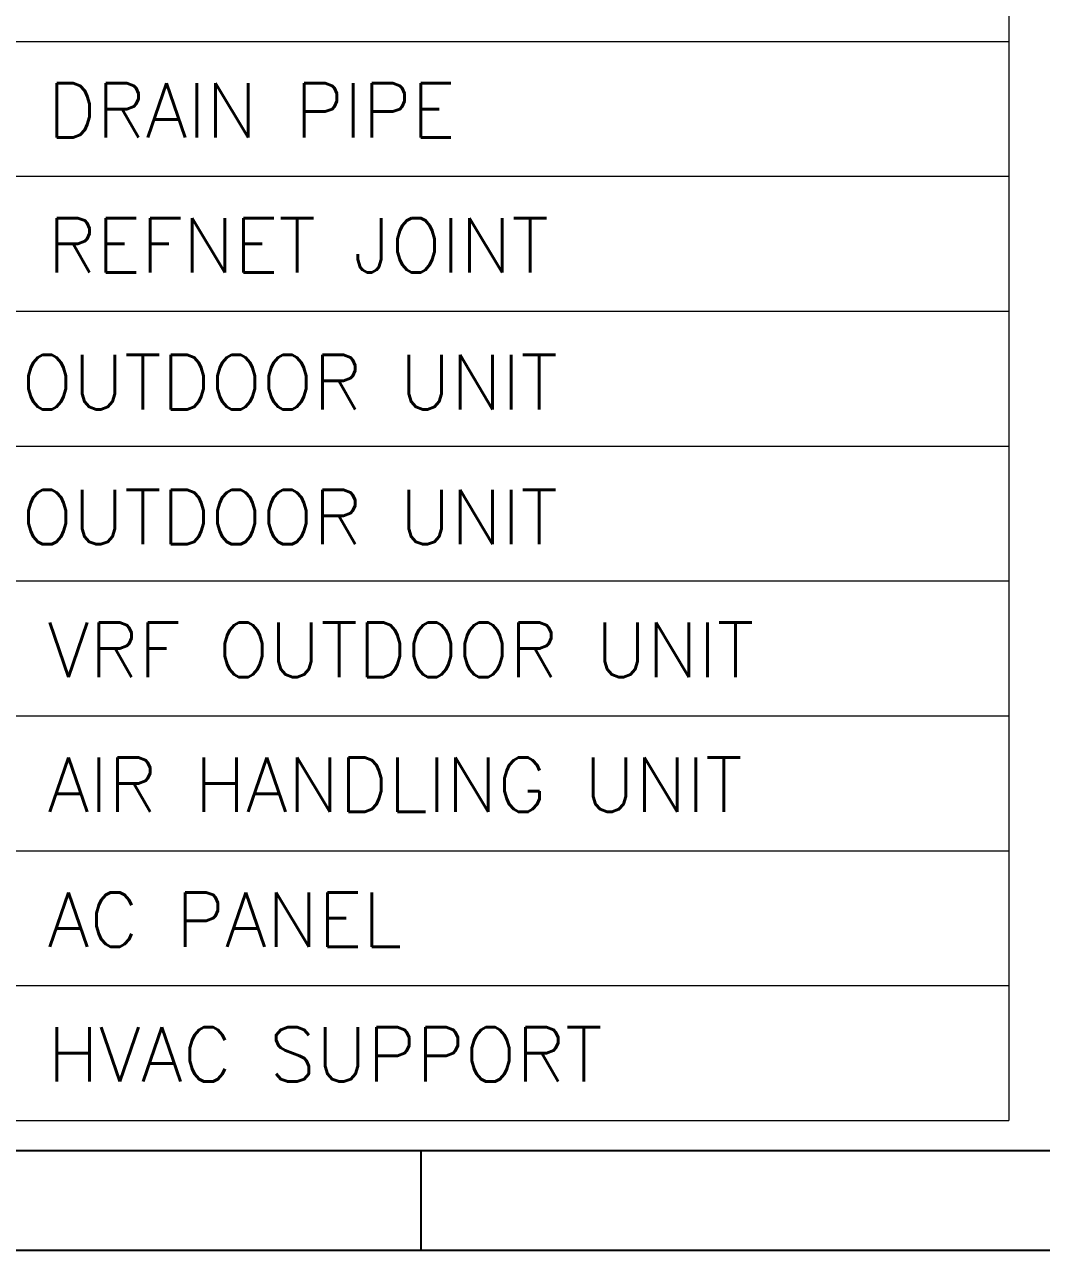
# Model space of a CAD drawing. Extents: x 2982526 to 3135339, y -1389320 to -1338265.
# Drawn here: x 2986128 to 2990127, y -1389320 to -1384499 of the extents above; entities that cross this region are included whole.
import ezdxf

# ---------------------------------------------------------------- set-up
doc = ezdxf.new("R2010")
doc.units = 0
doc.header["$MEASUREMENT"] = 0
doc.linetypes.add('CONTINU', pattern=[0])
doc.layers.add('MEP_HVAC_TEXT', color=7, linetype='Continuous')
doc.layers.add('TITLE', color=7, linetype='Continuous')
doc.styles.add('ROMANS', font='romans.shx')

# ---------------------------------------------------------------- blocks, each defined once
blk = doc.blocks.new('A$C1BA14061')
at = {"layer": 'TITLE'}
blk.add_line((202692, -139174), (1204, -139174), dxfattribs=at)
at = {"layer": 'TITLE', "color": 0}
blk.add_line((16920, -140464), (16920, -139174), dxfattribs=at)
at = {"layer": 'TITLE', "color": 7}
blk.add_line((203982, -140464), (0, -140464), dxfattribs=at)

msp = doc.modelspace()

# ---------------------------------------------------------------- linework, layer by layer
at = {"layer": 'MEP_HVAC_TEXT', "linetype": 'CONTINU', "lineweight": 0}
for p, q in [((2983023.9, -1384565.8), (2989998.9, -1384565.8)), ((2983023.9, -1385096.2), (2989998.9, -1385096.2)), ((2983023.9, -1385626.6), (2989998.9, -1385626.6)), ((2983023.9, -1386157.1), (2989998.9, -1386157.1)), ((2983023.9, -1386687.5), (2989998.9, -1386687.5)), ((2983023.9, -1387217.9), (2989998.9, -1387217.9)), ((2983023.9, -1387748.3), (2989998.9, -1387748.3)), ((2983023.9, -1388278.7), (2989998.9, -1388278.7)), ((2983023.9, -1388809.1), (2989998.9, -1388809.1))]:
    msp.add_line(p, q, dxfattribs=at)
msp.add_lwpolyline([(2983023.9, -1388809.1), (2983023.9, -1379467.1), (2989998.9, -1379467.1), (2989998.9, -1388809.1)], dxfattribs=at)

# ---------------------------------------------------------------- block references
at = {"layer": 'TITLE', "lineweight": 0, "xscale": 0.3035552556082519, "yscale": 0.3035553943041123, "zscale": 0.3035553665695551}
msp.add_blockref('A$C1BA14061', (2982551.7, -1346682), dxfattribs=at)

# ---------------------------------------------------------------- texts
at = {"layer": 'MEP_HVAC_TEXT', "linetype": 'CONTINU', "lineweight": 0, "char_height": 214.024, "width": 6027.205, "attachment_point": 1, "style": 'ROMANS'}
for s, insert in [('{\\C256;DRAIN PIPE}', (2986218.2, -1384729.7)), ('{\\C256;REFNET JOINT}', (2986218.2, -1385260.1)), ('{\\C256; OUTDOOR UNIT}', (2985969.3, -1385798.8)), ('{\\C256; OUTDOOR UNIT}', (2985969.3, -1386329.2)), ('{\\C256;VRF OUTDOOR UNIT}', (2986218.2, -1386851.3)), ('{\\C256;AIR HANDLING UNIT}', (2986218.2, -1387381.7)), ('{\\C256;AC PANEL}', (2986218.2, -1387912.1)), ('{\\C256;HVAC SUPPORT}', (2986218.2, -1388442.5))]:
    msp.add_mtext(s, dxfattribs=dict(at, insert=insert))

doc.saveas('drawing.dxf')
